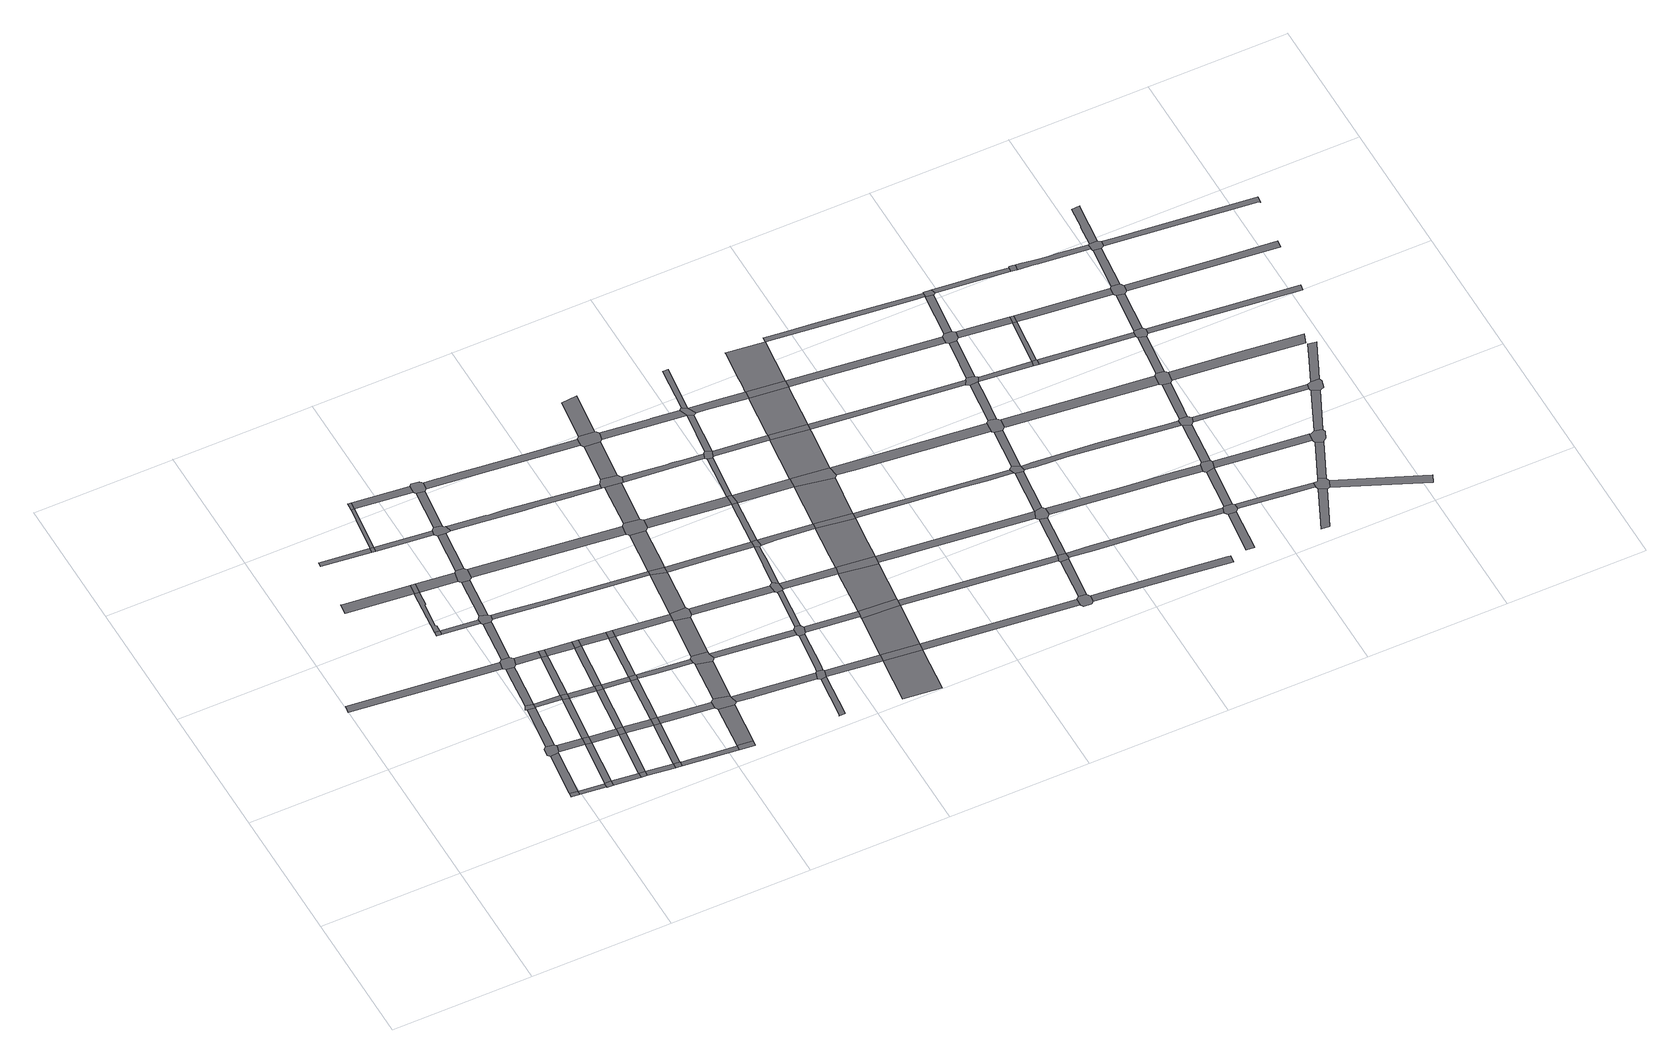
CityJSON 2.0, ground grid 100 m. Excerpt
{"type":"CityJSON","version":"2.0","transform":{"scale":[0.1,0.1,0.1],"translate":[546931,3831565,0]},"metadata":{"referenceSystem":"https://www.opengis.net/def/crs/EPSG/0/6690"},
"CityObjects":{
"road1":{"type":"Road","attributes":{"RoadStructureAttribute.sectionType":"1"},"geometry":[{"type":"MultiSurface","lod":"1","boundaries":[[[0,1,2,3,4]]]}]},
"road2":{"type":"Road","geometry":[{"type":"MultiSurface","lod":"1","boundaries":[[[5,6,7,8]]]}]},
"road3":{"type":"Road","attributes":{"RoadStructureAttribute.sectionType":"1"},"geometry":[{"type":"MultiSurface","lod":"1","boundaries":[[[9,10,11,12,5,8]]]}]},
"road4":{"type":"Road","attributes":{"RoadStructureAttribute.sectionType":"1"},"geometry":[{"type":"MultiSurface","lod":"1","boundaries":[[[8,7,13,14]]]}]},
"road5":{"type":"Road","geometry":[{"type":"MultiSurface","lod":"1","boundaries":[[[15,16,17,11,10,18,19,20,21,22,23,24,25,26]]]}]},
"road6":{"type":"Road","geometry":[{"type":"MultiSurface","lod":"1","boundaries":[[[27,28,14,13,29,30,31]]]}]},
"road7":{"type":"Road","attributes":{"RoadStructureAttribute.sectionType":"1"},"geometry":[{"type":"MultiSurface","lod":"1","boundaries":[[[32,15,26,33]]]}]},
"road8":{"type":"Road","attributes":{"RoadStructureAttribute.sectionType":"1"},"geometry":[{"type":"MultiSurface","lod":"1","boundaries":[[[34,35,36,37,38,39,40,41,42]]]}]},
"road9":{"type":"Road","attributes":{"RoadStructureAttribute.sectionType":"1"},"geometry":[{"type":"MultiSurface","lod":"1","boundaries":[[[21,20,43,44]]]}]},
"road10":{"type":"Road","attributes":{"RoadStructureAttribute.sectionType":"1"},"geometry":[{"type":"MultiSurface","lod":"1","boundaries":[[[43,45,27,31,46,47]]]}]},
"road11":{"type":"Road","geometry":[{"type":"MultiSurface","lod":"1","boundaries":[[[48,49,50,32,33,51,52]]]}]},
"road12":{"type":"Road","attributes":{"RoadStructureAttribute.sectionType":"1"},"geometry":[{"type":"MultiSurface","lod":"1","boundaries":[[[31,30,53,54]]]}]},
"road13":{"type":"Road","geometry":[{"type":"MultiSurface","lod":"1","boundaries":[[[55,56,57,58]]]}]},
"road14":{"type":"Road","attributes":{"RoadStructureAttribute.sectionType":"1"},"geometry":[{"type":"MultiSurface","lod":"1","boundaries":[[[59,60,61,62]]]}]},
"road15":{"type":"Road","geometry":[{"type":"MultiSurface","lod":"1","boundaries":[[[44,43,47,63]]]}]},
"road16":{"type":"Road","attributes":{"RoadStructureAttribute.sectionType":"1"},"geometry":[{"type":"MultiSurface","lod":"1","boundaries":[[[64,65,66,48,52,67,68,69]]]}]},
"road17":{"type":"Road","attributes":{"RoadStructureAttribute.sectionType":"1"},"geometry":[{"type":"MultiSurface","lod":"1","boundaries":[[[41,55,58,70,71,72,73,74]]]}]},
"road18":{"type":"Road","attributes":{"RoadStructureAttribute.sectionType":"1"},"geometry":[{"type":"MultiSurface","lod":"1","boundaries":[[[52,51,75,76]]]}]},
"road19":{"type":"Road","geometry":[{"type":"MultiSurface","lod":"1","boundaries":[[[54,53,77,78]]]}]},
"road20":{"type":"Road","attributes":{"RoadStructureAttribute.sectionType":"1"},"geometry":[{"type":"MultiSurface","lod":"1","boundaries":[[[79,80,44,63,81,82]]]}]},
"road21":{"type":"Road","attributes":{"RoadStructureAttribute.sectionType":"1"},"geometry":[{"type":"MultiSurface","lod":"1","boundaries":[[[58,57,83,84,85]]]}]},
"road22":{"type":"Road","geometry":[{"type":"MultiSurface","lod":"1","boundaries":[[[86,4,3,64,69,87,88,89]]]}]},
"road23":{"type":"Road","attributes":{"RoadStructureAttribute.sectionType":"1"},"geometry":[{"type":"MultiSurface","lod":"1","boundaries":[[[63,47,90,91]]]}]},
"road24":{"type":"Road","geometry":[{"type":"MultiSurface","lod":"1","boundaries":[[[42,41,74,92]]]}]},
"road25":{"type":"Road","attributes":{"RoadStructureAttribute.sectionType":"1"},"geometry":[{"type":"MultiSurface","lod":"1","boundaries":[[[90,93,54,78,94,95]]]}]},
"road26":{"type":"Road","geometry":[{"type":"MultiSurface","lod":"1","boundaries":[[[62,61,96,97]]]}]},
"road27":{"type":"Road","geometry":[{"type":"MultiSurface","lod":"1","boundaries":[[[76,75,79,82,98]]]}]},
"road28":{"type":"Road","attributes":{"RoadStructureAttribute.sectionType":"1"},"geometry":[{"type":"MultiSurface","lod":"1","boundaries":[[[78,77,99,100]]]}]},
"road29":{"type":"Road","attributes":{"RoadStructureAttribute.sectionType":"1"},"geometry":[{"type":"MultiSurface","lod":"1","boundaries":[[[101,86,89,102,103]]]}]},
"road30":{"type":"Road","geometry":[{"type":"MultiSurface","lod":"1","boundaries":[[[91,90,95,104]]]}]},
"road31":{"type":"Road","attributes":{"RoadStructureAttribute.sectionType":"1"},"geometry":[{"type":"MultiSurface","lod":"1","boundaries":[[[88,87,105,106]]]}]},
"road32":{"type":"Road","attributes":{"RoadStructureAttribute.sectionType":"1"},"geometry":[{"type":"MultiSurface","lod":"1","boundaries":[[[107,108,109,62,97,110]]]}]},
"road33":{"type":"Road","attributes":{"RoadStructureAttribute.sectionType":"1"},"geometry":[{"type":"MultiSurface","lod":"1","boundaries":[[[105,111,76,98,112,113]]]}]},
"road34":{"type":"Road","attributes":{"RoadStructureAttribute.sectionType":"1"},"geometry":[{"type":"MultiSurface","lod":"1","boundaries":[[[92,74,114,115,116]]]}]},
"road35":{"type":"Road","geometry":[{"type":"MultiSurface","lod":"1","boundaries":[[[117,118,85,84,101,103,119,120,121,122,123,124]]]}]},
"road36":{"type":"Road","attributes":{"RoadStructureAttribute.sectionType":"1"},"geometry":[{"type":"MultiSurface","lod":"1","boundaries":[[[98,82,125,126]]]}]},
"road37":{"type":"Road","geometry":[{"type":"MultiSurface","lod":"1","boundaries":[[[100,99,127,128,129]]]}]},
"road38":{"type":"Road","attributes":{"RoadStructureAttribute.sectionType":"1"},"geometry":[{"type":"MultiSurface","lod":"1","boundaries":[[[125,91,104,130]]]}]},
"road39":{"type":"Road","geometry":[{"type":"MultiSurface","lod":"1","boundaries":[[[131,107,110,132]]]}]},
"road40":{"type":"Road","geometry":[{"type":"MultiSurface","lod":"1","boundaries":[[[106,105,113,133]]]}]},
"road41":{"type":"Road","attributes":{"RoadStructureAttribute.sectionType":"1"},"geometry":[{"type":"MultiSurface","lod":"1","boundaries":[[[104,95,134,135]]]}]},
"road42":{"type":"Road","attributes":{"RoadStructureAttribute.sectionType":"1"},"geometry":[{"type":"MultiSurface","lod":"1","boundaries":[[[136,117,124,137]]]}]},
"road43":{"type":"Road","attributes":{"RoadStructureAttribute.sectionType":"1"},"geometry":[{"type":"MultiSurface","lod":"1","boundaries":[[[134,138,100,129,139,140]]]}]},
"road44":{"type":"Road","attributes":{"RoadStructureAttribute.sectionType":"1"},"geometry":[{"type":"MultiSurface","lod":"1","boundaries":[[[141,97,96,142,143]]]}]},
"road45":{"type":"Road","geometry":[{"type":"MultiSurface","lod":"1","boundaries":[[[126,125,130,144]]]}]},
"road46":{"type":"Road","geometry":[{"type":"MultiSurface","lod":"1","boundaries":[[[145,116,115,136,137,146,147,148,149,150,151,152]]]}]},
"road47":{"type":"Road","attributes":{"RoadStructureAttribute.sectionType":"1"},"geometry":[{"type":"MultiSurface","lod":"1","boundaries":[[[133,113,153,154]]]}]},
"road48":{"type":"Road","geometry":[{"type":"MultiSurface","lod":"1","boundaries":[[[135,134,140,155]]]}]},
"road49":{"type":"Road","attributes":{"RoadStructureAttribute.sectionType":"1"},"geometry":[{"type":"MultiSurface","lod":"1","boundaries":[[[153,126,144,156]]]}]},
"road50":{"type":"Road","attributes":{"RoadStructureAttribute.sectionType":"1"},"geometry":[{"type":"MultiSurface","lod":"1","boundaries":[[[157,158,128,127,159,160]]]}]},
"road51":{"type":"Road","attributes":{"RoadStructureAttribute.sectionType":"1"},"geometry":[{"type":"MultiSurface","lod":"1","boundaries":[[[144,130,161,162,163]]]}]},
"road52":{"type":"Road","attributes":{"RoadStructureAttribute.sectionType":"1"},"geometry":[{"type":"MultiSurface","lod":"1","boundaries":[[[164,145,152,165]]]}]},
"road53":{"type":"Road","attributes":{"RoadStructureAttribute.sectionType":"1"},"geometry":[{"type":"MultiSurface","lod":"1","boundaries":[[[132,110,166,167,168,169]]]}]},
"road54":{"type":"Road","attributes":{"RoadStructureAttribute.sectionType":"1"},"geometry":[{"type":"MultiSurface","lod":"1","boundaries":[[[162,170,135,155,171,172]]]}]},
"road55":{"type":"Road","geometry":[{"type":"MultiSurface","lod":"1","boundaries":[[[154,153,156,173]]]}]},
"road56":{"type":"Road","geometry":[{"type":"MultiSurface","lod":"1","boundaries":[[[174,143,142,175,164,165,176,177,178,179]]]}]},
"road57":{"type":"Road","geometry":[{"type":"MultiSurface","lod":"1","boundaries":[[[163,162,172,180,181,182]]]}]},
"road58":{"type":"Road","attributes":{"RoadStructureAttribute.sectionType":"1"},"geometry":[{"type":"MultiSurface","lod":"1","boundaries":[[[155,140,183,184,185,186]]]}]},
"road59":{"type":"Road","attributes":{"RoadStructureAttribute.sectionType":"1"},"geometry":[{"type":"MultiSurface","lod":"1","boundaries":[[[173,156,187,188]]]}]},
"road60":{"type":"Road","attributes":{"RoadStructureAttribute.sectionType":"1"},"geometry":[{"type":"MultiSurface","lod":"1","boundaries":[[[189,174,179,190]]]}]},
"road61":{"type":"Road","attributes":{"RoadStructureAttribute.sectionType":"1"},"geometry":[{"type":"MultiSurface","lod":"1","boundaries":[[[187,163,182,191,192,193]]]}]},
"road62":{"type":"Road","geometry":[{"type":"MultiSurface","lod":"1","boundaries":[[[194,160,159,195,196]]]}]},
"road63":{"type":"Road","geometry":[{"type":"MultiSurface","lod":"1","boundaries":[[[197,169,168,189,190,198,199,200]]]}]},
"road64":{"type":"Road","geometry":[{"type":"MultiSurface","lod":"1","boundaries":[[[188,187,193,201]]]}]},
"road65":{"type":"Road","attributes":{"RoadStructureAttribute.sectionType":"1"},"geometry":[{"type":"MultiSurface","lod":"1","boundaries":[[[202,194,196,203,204,205]]]}]},
"road66":{"type":"Road","attributes":{"RoadStructureAttribute.sectionType":"1"},"geometry":[{"type":"MultiSurface","lod":"1","boundaries":[[[181,180,206,207,208,209]]]}]},
"road67":{"type":"Road","attributes":{"RoadStructureAttribute.sectionType":"1"},"geometry":[{"type":"MultiSurface","lod":"1","boundaries":[[[210,211,212,121,120,213,214,215,216,217]]]}]},
"road68":{"type":"Road","geometry":[{"type":"MultiSurface","lod":"1","boundaries":[[[218,219,220,186,185,221,222,202,205,223,224,225,226,227]]]}]},
"road69":{"type":"Road","attributes":{"RoadStructureAttribute.sectionType":"1"},"geometry":[{"type":"MultiSurface","lod":"1","boundaries":[[[228,218,227,229]]]}]},
"road70":{"type":"Road","attributes":{"RoadStructureAttribute.sectionType":"1"},"geometry":[{"type":"MultiSurface","lod":"1","boundaries":[[[149,148,230,231,232,233,234]]]}]},
"road71":{"type":"Road","attributes":{"RoadStructureAttribute.sectionType":"1"},"geometry":[{"type":"MultiSurface","lod":"1","boundaries":[[[235,201,193,236,237,238,239,240,241,242,243,244,245]]]}]},
"road72":{"type":"Road","geometry":[{"type":"MultiSurface","lod":"1","boundaries":[[[246,247,209,208,248,249,228,229,250,251,252,253,254,255]]]}]},
"road73":{"type":"Road","attributes":{"RoadStructureAttribute.sectionType":"1"},"geometry":[{"type":"MultiSurface","lod":"1","boundaries":[[[244,246,255,256]]]}]},
"road74":{"type":"Road","attributes":{"RoadStructureAttribute.sectionType":"1"},"geometry":[{"type":"MultiSurface","lod":"1","boundaries":[[[257,258,259,260,261,262,177,176,263,264,265,266,267,268,269]]]}]},
"road75":{"type":"Road","geometry":[{"type":"MultiSurface","lod":"1","boundaries":[[[270,271,272,245,244,256,273,274,275]]]}]},
"road76":{"type":"Road","attributes":{"RoadStructureAttribute.sectionType":"1"},"geometry":[{"type":"MultiSurface","lod":"1","boundaries":[[[226,225,276,277,278,279,280,281,282,283]]]}]},
"road77":{"type":"Road","attributes":{"RoadStructureAttribute.sectionType":"1"},"geometry":[{"type":"MultiSurface","lod":"1","boundaries":[[[284,285,286,287,288,289,199,198,290,291,292]]]}]},
"road78":{"type":"Road","attributes":{"RoadStructureAttribute.sectionType":"1"},"geometry":[{"type":"MultiSurface","lod":"1","boundaries":[[[216,293,294,295,296,272,271,297,298,299]]]}]},
"road79":{"type":"Road","geometry":[{"type":"MultiSurface","lod":"1","boundaries":[[[217,216,299,300]]]}]},
"road80":{"type":"Road","attributes":{"RoadStructureAttribute.sectionType":"1"},"geometry":[{"type":"MultiSurface","lod":"1","boundaries":[[[301,253,252,302,303]]]}]},
"road81":{"type":"Road","attributes":{"RoadStructureAttribute.sectionType":"1"},"geometry":[{"type":"MultiSurface","lod":"1","boundaries":[[[304,305,306,307,308,309]]]}]},
"road82":{"type":"Road","attributes":{"RoadStructureAttribute.sectionType":"1"},"geometry":[{"type":"MultiSurface","lod":"1","boundaries":[[[310,217,300,311,312]]]}]},
"road83":{"type":"Road","geometry":[{"type":"MultiSurface","lod":"1","boundaries":[[[313,283,282,314,304,309,315,316,317]]]}]},
"road84":{"type":"Road","geometry":[{"type":"MultiSurface","lod":"1","boundaries":[[[318,319,234,233,320,310,312,321,322,323,324,325,326]]]}]},
"road85":{"type":"Road","attributes":{"RoadStructureAttribute.sectionType":"1"},"geometry":[{"type":"MultiSurface","lod":"1","boundaries":[[[275,274,327,328,329]]]}]},
"road86":{"type":"Road","attributes":{"RoadStructureAttribute.sectionType":"1"},"geometry":[{"type":"MultiSurface","lod":"1","boundaries":[[[330,331,313,317,332,333]]]}]},
"road87":{"type":"Road","attributes":{"RoadStructureAttribute.sectionType":"1"},"geometry":[{"type":"MultiSurface","lod":"1","boundaries":[[[334,335,318,326,336]]]}]},
"road88":{"type":"Road","geometry":[{"type":"MultiSurface","lod":"1","boundaries":[[[337,338,339,303,302,330,333,340,341,342,343,344]]]}]},
"road89":{"type":"Road","geometry":[{"type":"MultiSurface","lod":"1","boundaries":[[[345,346,347,269,268,348,349,334,336,350,351,352,353,354,355,356]]]}]},
"road90":{"type":"Road","attributes":{"RoadStructureAttribute.sectionType":"1"},"geometry":[{"type":"MultiSurface","lod":"1","boundaries":[[[300,299,357,358,359,360]]]}]},
"road91":{"type":"Road","attributes":{"RoadStructureAttribute.sectionType":"1"},"geometry":[{"type":"MultiSurface","lod":"1","boundaries":[[[361,316,315,362,363,364]]]}]},
"road92":{"type":"Road","attributes":{"RoadStructureAttribute.sectionType":"1"},"geometry":[{"type":"MultiSurface","lod":"1","boundaries":[[[365,366,367,368,337,344]]]}]},
"road93":{"type":"Road","attributes":{"RoadStructureAttribute.sectionType":"1"},"geometry":[{"type":"MultiSurface","lod":"1","boundaries":[[[369,345,356,370]]]}]},
"road94":{"type":"Road","geometry":[{"type":"MultiSurface","lod":"1","boundaries":[[[371,372,373,329,328,374,375,367,366,376,377]]]}]},
"road95":{"type":"Road","geometry":[{"type":"MultiSurface","lod":"1","boundaries":[[[378,379,380,292,291,381,369,370,382,383,384,385,386,387]]]}]},
"road96":{"type":"Road","attributes":{"RoadStructureAttribute.sectionType":"1"},"geometry":[{"type":"MultiSurface","lod":"1","boundaries":[[[388,389,324,323,390,391]]]}]},
"road97":{"type":"Road","attributes":{"RoadStructureAttribute.sectionType":"1"},"geometry":[{"type":"MultiSurface","lod":"1","boundaries":[[[342,341,392,393]]]}]},
"road98":{"type":"Road","attributes":{"RoadStructureAttribute.sectionType":"1"},"geometry":[{"type":"MultiSurface","lod":"1","boundaries":[[[359,394,371,377,395,396,397,398]]]}]},
"road99":{"type":"Road","attributes":{"RoadStructureAttribute.sectionType":"1"},"geometry":[{"type":"MultiSurface","lod":"1","boundaries":[[[399,400,401,378,387]]]}]},
"road100":{"type":"Road","attributes":{"function":"3","RoadStructureAttribute.sectionType":"1"},"geometry":[{"type":"MultiSurface","lod":"1","boundaries":[[[363,402,403,404,405,406,407]]]}]},
"road101":{"type":"Road","geometry":[{"type":"MultiSurface","lod":"1","boundaries":[[[360,359,398,408,409,410]]]}]},
"road102":{"type":"Road","geometry":[{"type":"MultiSurface","lod":"1","boundaries":[[[364,363,407,411]]]}]},
"road103":{"type":"Road","attributes":{"RoadStructureAttribute.sectionType":"1"},"geometry":[{"type":"MultiSurface","lod":"1","boundaries":[[[412,413,414,415,353,352,416,417]]]}]},
"road104":{"type":"Road","attributes":{"RoadStructureAttribute.sectionType":"1"},"geometry":[{"type":"MultiSurface","lod":"1","boundaries":[[[418,377,376,419,420,421]]]}]},
"road105":{"type":"Road","attributes":{"RoadStructureAttribute.sectionType":"1"},"geometry":[{"type":"MultiSurface","lod":"1","boundaries":[[[390,360,410,422]]]}]},
"road106":{"type":"Road","attributes":{"function":"3","RoadStructureAttribute.sectionType":"1"},"geometry":[{"type":"MultiSurface","lod":"1","boundaries":[[[423,364,411,424]]]}]},
"road107":{"type":"Road","geometry":[{"type":"MultiSurface","lod":"1","boundaries":[[[391,390,422,425,426]]]}]},
"road108":{"type":"Road","geometry":[{"type":"MultiSurface","lod":"1","boundaries":[[[393,392,427,423,424,428,429]]]}]},
"road109":{"type":"Road","attributes":{"RoadStructureAttribute.sectionType":"1"},"geometry":[{"type":"MultiSurface","lod":"1","boundaries":[[[430,431,384,383,432,433,434,435]]]}]},
"road110":{"type":"Road","attributes":{"RoadStructureAttribute.sectionType":"1"},"geometry":[{"type":"MultiSurface","lod":"1","boundaries":[[[436,410,409,437,438,439,440]]]}]},
"road111":{"type":"Road","attributes":{"RoadStructureAttribute.sectionType":"1"},"geometry":[{"type":"MultiSurface","lod":"1","boundaries":[[[441,391,426,442]]]}]},
"road112":{"type":"Road","attributes":{"function":"3","RoadStructureAttribute.sectionType":"1"},"geometry":[{"type":"MultiSurface","lod":"1","boundaries":[[[420,443,393,429,444]]]}]},
"road113":{"type":"Road","geometry":[{"type":"MultiSurface","lod":"1","boundaries":[[[445,417,416,446,441,442,447,448,449]]]}]},
"road114":{"type":"Road","geometry":[{"type":"MultiSurface","lod":"1","boundaries":[[[421,420,444,450,451]]]}]},
"road115":{"type":"Road","attributes":{"RoadStructureAttribute.sectionType":"1"},"geometry":[{"type":"MultiSurface","lod":"1","boundaries":[[[452,426,425,453,454,455]]]}]},
"road116":{"type":"Road","attributes":{"RoadStructureAttribute.sectionType":"1"},"geometry":[{"type":"MultiSurface","lod":"1","boundaries":[[[434,445,449,456]]]}]},
"road117":{"type":"Road","attributes":{"function":"3","RoadStructureAttribute.sectionType":"1"},"geometry":[{"type":"MultiSurface","lod":"1","boundaries":[[[439,457,458,459,460,421,451,461,462,463]]]}]},
"road118":{"type":"Road","geometry":[{"type":"MultiSurface","lod":"1","boundaries":[[[464,465,466,435,434,456,467,468]]]}]},
"road119":{"type":"Road","geometry":[{"type":"MultiSurface","lod":"1","boundaries":[[[440,439,463,469,470]]]}]},
"road120":{"type":"Road","attributes":{"RoadStructureAttribute.sectionType":"1"},"geometry":[{"type":"MultiSurface","lod":"1","boundaries":[[[471,449,448,472,473,474]]]}]},
"road121":{"type":"Road","attributes":{"RoadStructureAttribute.sectionType":"1"},"geometry":[{"type":"MultiSurface","lod":"1","boundaries":[[[475,464,468,476,477,478]]]}]},
"road122":{"type":"Road","attributes":{"function":"3","RoadStructureAttribute.sectionType":"1"},"geometry":[{"type":"MultiSurface","lod":"1","boundaries":[[[454,440,470,479,480]]]}]},
"road123":{"type":"Road","attributes":{"RoadStructureAttribute.sectionType":"1"},"geometry":[{"type":"MultiSurface","lod":"1","boundaries":[[[411,407,481,482]]]}]},
"road124":{"type":"Road","geometry":[{"type":"MultiSurface","lod":"1","boundaries":[[[455,454,480,483,484,485]]]}]},
"road125":{"type":"Road","attributes":{"RoadStructureAttribute.sectionType":"1"},"geometry":[{"type":"MultiSurface","lod":"1","boundaries":[[[486,487,468,467,488,489,490]]]}]},
"road126":{"type":"Road","attributes":{"function":"3","RoadStructureAttribute.sectionType":"1"},"geometry":[{"type":"MultiSurface","lod":"1","boundaries":[[[473,491,455,485,492,493,494]]]}]},
"road127":{"type":"Road","attributes":{"RoadStructureAttribute.sectionType":"1"},"geometry":[{"type":"MultiSurface","lod":"1","boundaries":[[[495,496,428,424,497,498,499]]]}]},
"road128":{"type":"Road","geometry":[{"type":"MultiSurface","lod":"1","boundaries":[[[474,473,494,500]]]}]},
"road129":{"type":"Road","attributes":{"function":"3","RoadStructureAttribute.sectionType":"1"},"geometry":[{"type":"MultiSurface","lod":"1","boundaries":[[[489,501,474,500,502,503,504]]]}]},
"road130":{"type":"Road","attributes":{"RoadStructureAttribute.sectionType":"1"},"geometry":[{"type":"MultiSurface","lod":"1","boundaries":[[[451,450,505,506,507,508,509]]]}]},
"road131":{"type":"Road","geometry":[{"type":"MultiSurface","lod":"1","boundaries":[[[490,489,504,510,511]]]}]},
"road132":{"type":"Road","attributes":{"function":"3","RoadStructureAttribute.sectionType":"1"},"geometry":[{"type":"MultiSurface","lod":"1","boundaries":[[[512,513,514,515,516,490,511,517]]]}]},
"road133":{"type":"Road","attributes":{"RoadStructureAttribute.sectionType":"1"},"geometry":[{"type":"MultiSurface","lod":"1","boundaries":[[[518,519,520,521,470,469,522,523,524,525,526,527,528,529]]]}]},
"road134":{"type":"Road","geometry":[{"type":"MultiSurface","lod":"1","boundaries":[[[530,482,481,531,532,533,534,535]]]}]},
"road135":{"type":"Road","attributes":{"RoadStructureAttribute.sectionType":"1"},"geometry":[{"type":"MultiSurface","lod":"1","boundaries":[[[536,530,535,537]]]}]},
"road136":{"type":"Road","attributes":{"RoadStructureAttribute.sectionType":"1"},"geometry":[{"type":"MultiSurface","lod":"1","boundaries":[[[485,484,538,539,540]]]}]},
"road137":{"type":"Road","geometry":[{"type":"MultiSurface","lod":"1","boundaries":[[[499,498,536,537,541,542]]]}]},
"road138":{"type":"Road","attributes":{"RoadStructureAttribute.sectionType":"1"},"geometry":[{"type":"MultiSurface","lod":"1","boundaries":[[[543,499,542,544]]]}]},
"road139":{"type":"Road","attributes":{"RoadStructureAttribute.sectionType":"1"},"geometry":[{"type":"MultiSurface","lod":"1","boundaries":[[[545,546,547,548,500,494,549,550,551,552]]]}]},
"road140":{"type":"Road","geometry":[{"type":"MultiSurface","lod":"1","boundaries":[[[553,509,508,543,544,554,555]]]}]},
"road141":{"type":"Road","attributes":{"RoadStructureAttribute.sectionType":"1"},"geometry":[{"type":"MultiSurface","lod":"1","boundaries":[[[556,557,509,553,558,559]]]}]},
"road142":{"type":"Road","attributes":{"RoadStructureAttribute.sectionType":"1"},"geometry":[{"type":"MultiSurface","lod":"1","boundaries":[[[510,504,560,561,562]]]}]},
"road143":{"type":"Road","geometry":[{"type":"MultiSurface","lod":"1","boundaries":[[[563,564,529,528,565,556,559,566,567,568]]]}]},
"road144":{"type":"Road","attributes":{"RoadStructureAttribute.sectionType":"1"},"geometry":[{"type":"MultiSurface","lod":"1","boundaries":[[[569,570,571,534,533,572,573,574,575]]]}]},
"road145":{"type":"Road","attributes":{"RoadStructureAttribute.sectionType":"1"},"geometry":[{"type":"MultiSurface","lod":"1","boundaries":[[[576,563,568,577,578]]]}]},
"road146":{"type":"Road","attributes":{"RoadStructureAttribute.sectionType":"1"},"geometry":[{"type":"MultiSurface","lod":"1","boundaries":[[[579,580,581,582,517,583,584,585,586]]]}]},
"road147":{"type":"Road","geometry":[{"type":"MultiSurface","lod":"1","boundaries":[[[587,588,589,540,539,590,591,576,578,592,593,594]]]}]},
"road148":{"type":"Road","attributes":{"RoadStructureAttribute.sectionType":"1"},"geometry":[{"type":"MultiSurface","lod":"1","boundaries":[[[595,596,597,598,599,600,542,541,601,602,603,604,605,606,607]]]}]},
"road149":{"type":"Road","attributes":{"RoadStructureAttribute.sectionType":"1"},"geometry":[{"type":"MultiSurface","lod":"1","boundaries":[[[608,609,610,587,594]]]}]},
"road150":{"type":"Road","geometry":[{"type":"MultiSurface","lod":"1","boundaries":[[[611,552,551,612,610,609,613,614,615,616,617]]]}]},
"road151":{"type":"Road","attributes":{"RoadStructureAttribute.sectionType":"1"},"geometry":[{"type":"MultiSurface","lod":"1","boundaries":[[[618,619,620,555,554,621,622,623,624,625,626,627,628]]]}]},
"road152":{"type":"Road","attributes":{"RoadStructureAttribute.sectionType":"1"},"geometry":[{"type":"MultiSurface","lod":"1","boundaries":[[[629,630,611,617,631]]]}]},
"road153":{"type":"Road","geometry":[{"type":"MultiSurface","lod":"1","boundaries":[[[632,633,562,561,634,629,631,635,636,637]]]}]},
"road154":{"type":"Road","attributes":{"RoadStructureAttribute.sectionType":"1"},"geometry":[{"type":"MultiSurface","lod":"1","boundaries":[[[638,639,640,641,642,568,567,643,644,645,646,647,648,649]]]}]},
"road155":{"type":"Road","attributes":{"RoadStructureAttribute.sectionType":"1"},"geometry":[{"type":"MultiSurface","lod":"1","boundaries":[[[615,614,650,651,652]]]}]},
"road156":{"type":"Road","attributes":{"RoadStructureAttribute.sectionType":"1"},"geometry":[{"type":"MultiSurface","lod":"1","boundaries":[[[653,654,632,637,655]]]}]},
"road157":{"type":"Road","geometry":[{"type":"MultiSurface","lod":"1","boundaries":[[[656,586,585,653,655,657,658,659]]]}]},
"road158":{"type":"Road","attributes":{"RoadStructureAttribute.sectionType":"1"},"geometry":[{"type":"MultiSurface","lod":"1","boundaries":[[[660,661,662,663]]]}]},
"road159":{"type":"Road","attributes":{"RoadStructureAttribute.sectionType":"1"},"geometry":[{"type":"MultiSurface","lod":"1","boundaries":[[[664,665,593,592,666,667,668,669]]]}]},
"road160":{"type":"Road","attributes":{"RoadStructureAttribute.sectionType":"1"},"geometry":[{"type":"MultiSurface","lod":"1","boundaries":[[[636,635,670,671]]]}]},
"road161":{"type":"Road","geometry":[{"type":"MultiSurface","lod":"1","boundaries":[[[652,651,672,673,674]]]}]},
"road162":{"type":"Road","geometry":[{"type":"MultiSurface","lod":"1","boundaries":[[[675,607,606,660,663,676,677,678]]]}]},
"road163":{"type":"Road","attributes":{"RoadStructureAttribute.sectionType":"1"},"geometry":[{"type":"MultiSurface","lod":"1","boundaries":[[[670,652,674,679]]]}]},
"road164":{"type":"Road","attributes":{"RoadStructureAttribute.sectionType":"1"},"geometry":[{"type":"MultiSurface","lod":"1","boundaries":[[[680,681,675,678]]]}]},
"road165":{"type":"Road","geometry":[{"type":"MultiSurface","lod":"1","boundaries":[[[671,670,679,682]]]}]},
"road166":{"type":"Road","geometry":[{"type":"MultiSurface","lod":"1","boundaries":[[[683,628,627,681,680,684,685]]]}]},
"road167":{"type":"Road","attributes":{"RoadStructureAttribute.sectionType":"1"},"geometry":[{"type":"MultiSurface","lod":"1","boundaries":[[[686,687,659,658,688,689]]]}]},
"road168":{"type":"Road","attributes":{"RoadStructureAttribute.sectionType":"1"},"geometry":[{"type":"MultiSurface","lod":"1","boundaries":[[[690,691,683,685,692]]]}]},
"road169":{"type":"Road","attributes":{"RoadStructureAttribute.sectionType":"1"},"geometry":[{"type":"MultiSurface","lod":"1","boundaries":[[[693,677,676,694,695,696,697,698]]]}]},
"road170":{"type":"Road","attributes":{"RoadStructureAttribute.sectionType":"1"},"geometry":[{"type":"MultiSurface","lod":"1","boundaries":[[[699,673,672,700,701,702]]]}]},
"road171":{"type":"Road","geometry":[{"type":"MultiSurface","lod":"1","boundaries":[[[703,649,648,704,690,692,705,706,707,708]]]}]},
"road172":{"type":"Road","attributes":{"RoadStructureAttribute.sectionType":"1"},"geometry":[{"type":"MultiSurface","lod":"1","boundaries":[[[709,710,703,708,711,712]]]}]},
"road173":{"type":"Road","attributes":{"RoadStructureAttribute.sectionType":"1"},"geometry":[{"type":"MultiSurface","lod":"1","boundaries":[[[713,714,715,716]]]}]},
"road174":{"type":"Road","geometry":[{"type":"MultiSurface","lod":"1","boundaries":[[[717,689,688,718,719,720,721,722]]]}]},
"road175":{"type":"Road","attributes":{"RoadStructureAttribute.sectionType":"1"},"geometry":[{"type":"MultiSurface","lod":"1","boundaries":[[[723,682,679,724,725,726,727]]]}]},
"road176":{"type":"Road","geometry":[{"type":"MultiSurface","lod":"1","boundaries":[[[728,669,668,709,712,729,730,731]]]}]},
"road177":{"type":"Road","attributes":{"RoadStructureAttribute.sectionType":"1"},"geometry":[{"type":"MultiSurface","lod":"1","boundaries":[[[732,684,680,733,734,735,736]]]}]},
"road178":{"type":"Road","attributes":{"RoadStructureAttribute.sectionType":"1"},"geometry":[{"type":"MultiSurface","lod":"1","boundaries":[[[737,728,731,738]]]}]},
"road179":{"type":"Road","geometry":[{"type":"MultiSurface","lod":"1","boundaries":[[[739,740,698,697,713,716,741,742,743]]]}]},
"road180":{"type":"Road","geometry":[{"type":"MultiSurface","lod":"1","boundaries":[[[744,702,701,737,738,745,746,747]]]}]},
"road181":{"type":"Road","attributes":{"RoadStructureAttribute.sectionType":"1"},"geometry":[{"type":"MultiSurface","lod":"1","boundaries":[[[748,749,750,751,752,720,719,753,754,755,756,757,758]]]}]},
"road182":{"type":"Road","attributes":{"RoadStructureAttribute.sectionType":"1"},"geometry":[{"type":"MultiSurface","lod":"1","boundaries":[[[759,739,743,760]]]}]},
"road183":{"type":"Road","attributes":{"RoadStructureAttribute.sectionType":"1"},"geometry":[{"type":"MultiSurface","lod":"1","boundaries":[[[761,744,747,762]]]}]},
"road184":{"type":"Road","attributes":{"RoadStructureAttribute.sectionType":"1"},"geometry":[{"type":"MultiSurface","lod":"1","boundaries":[[[706,705,763,764,765,766,767,768,769]]]}]},
"road185":{"type":"Road","geometry":[{"type":"MultiSurface","lod":"1","boundaries":[[[770,727,726,761,762,771,772,773]]]}]},
"road186":{"type":"Road","geometry":[{"type":"MultiSurface","lod":"1","boundaries":[[[774,775,736,735,759,760,776,777,778,779]]]}]},
"road187":{"type":"Road","attributes":{"RoadStructureAttribute.sectionType":"1"},"geometry":[{"type":"MultiSurface","lod":"1","boundaries":[[[742,741,780,781]]]}]},
"road188":{"type":"Road","attributes":{"RoadStructureAttribute.sectionType":"1"},"geometry":[{"type":"MultiSurface","lod":"1","boundaries":[[[782,770,773,783]]]}]},
"road189":{"type":"Road","attributes":{"RoadStructureAttribute.sectionType":"1"},"geometry":[{"type":"MultiSurface","lod":"1","boundaries":[[[784,730,729,785,786,787,788,789]]]}]},
"road190":{"type":"Road","geometry":[{"type":"MultiSurface","lod":"1","boundaries":[[[790,791,758,757,792,782,783,793,794]]]}]},
"road191":{"type":"Road","attributes":{"RoadStructureAttribute.sectionType":"1"},"geometry":[{"type":"MultiSurface","lod":"1","boundaries":[[[795,796,774,779,797]]]}]},
"road192":{"type":"Road","attributes":{"RoadStructureAttribute.sectionType":"1"},"geometry":[{"type":"MultiSurface","lod":"1","boundaries":[[[798,799,800,791,790,801,802]]]}]},
"road193":{"type":"Road","geometry":[{"type":"MultiSurface","lod":"1","boundaries":[[[803,804,769,768,795,797,805,806,807,808]]]}]},
"road194":{"type":"Road","attributes":{"RoadStructureAttribute.sectionType":"1"},"geometry":[{"type":"MultiSurface","lod":"1","boundaries":[[[746,745,809,810]]]}]},
"road195":{"type":"Road","attributes":{"RoadStructureAttribute.sectionType":"1"},"geometry":[{"type":"MultiSurface","lod":"1","boundaries":[[[811,812,803,808,813,814,815,816,817,818]]]}]},
"road196":{"type":"Road","attributes":{"RoadStructureAttribute.sectionType":"1"},"geometry":[{"type":"MultiSurface","lod":"1","boundaries":[[[819,772,771,820,821,822]]]}]},
"road197":{"type":"Road","attributes":{"RoadStructureAttribute.sectionType":"1"},"geometry":[{"type":"MultiSurface","lod":"1","boundaries":[[[823,824,794,793,825,826,827]]]}]}
},
"vertices":[
[8,1610,0],[1,1555,0],[820,1462,0],[1044,1437,0],[1055,1494,0],
[937,291,0],[933,257,0],[989,252,0],[991,279,0],
[992,286,0],[1031,633,0],[974,627,0],[937,293,0],
[1173,230,0],[1170,259,0],
[985,715,0],[967,701,0],[958,646,0],[1033,635,0],[1034,637,0],[1036,637,0],[1051,692,0],[1048,693,0],[1046,695,0],[1043,698,0],[1040,702,0],[1039,706,0],
[1176,263,0],[1172,260,0],[1172,225,0],[1217,224,0],[1222,261,0],
[1024,1050,0],[1078,1043,0],
[651,2366,0],[644,2367,0],[387,2396,0],[382,2397,0],[380,2397,0],[371,2322,0],[838,2268,0],[840,2268,0],[849,2344,0],
[1217,617,0],[1224,672,0],
[1177,266,0],[1222,262,0],[1262,612,0],
[1028,1086,0],[1012,1057,0],[1020,1052,0],[1078,1047,0],[1082,1077,0],
[1404,202,0],[1408,240,0],
[806,1915,0],[803,1880,0],[835,1877,0],[839,1912,0],
[420,2785,0],[416,2750,0],[761,2709,0],[766,2744,0],
[1268,667,0],
[1064,1422,0],[1059,1380,0],[1028,1088,0],[1082,1082,0],[1114,1380,0],[1118,1415,0],
[841,1957,0],[833,1962,0],[854,2152,0],[864,2153,0],[875,2265,0],
[1265,1029,0],[1269,1064,0],
[1447,199,0],[1452,235,0],
[1265,1027,0],[1264,1022,0],[1309,1016,0],[1309,1018,0],
[1100,1848,0],[1102,1847,0],[1102,1882,0],
[1075,1508,0],[1138,1429,0],[1149,1483,0],[1129,1504,0],
[1448,591,0],[1454,645,0],
[884,2340,0],
[1408,241,0],[1453,237,0],[1492,586,0],
[789,2706,0],[793,2742,0],
[1313,1055,0],
[1638,176,0],[1642,213,0],
[1111,1835,0],[1165,1820,0],[1167,1831,0],
[1499,641,0],
[1309,1411,0],[1315,1465,0],
[812,3094,0],[803,3002,0],[771,2751,0],[835,3092,0],
[1305,1382,0],[1349,1383,0],[1352,1406,0],
[878,2265,0],[1137,2236,0],[1151,2309,0],
[1120,1909,0],[1103,1885,0],[1180,1844,0],[1182,1846,0],[1189,1878,0],[1187,1880,0],[1183,1885,0],[1174,1895,0],
[1494,995,0],[1497,1033,0],
[1684,171,0],[1687,204,0],[1687,207,0],
[1538,989,0],
[819,3151,0],[841,3148,0],
[1358,1460,0],
[1681,565,0],[1688,619,0],
[1154,2216,0],[1209,2210,0],
[1642,214,0],[1687,209,0],[1725,559,0],
[1189,2696,0],[1184,2663,0],[1191,2696,0],
[1543,1028,0],
[1166,2322,0],[1222,2219,0],[1223,2220,0],[1226,2223,0],[1237,2299,0],[1234,2302,0],[1232,2304,0],[1221,2319,0],
[1537,1384,0],[1543,1440,0],
[1732,615,0],
[1583,1382,0],
[1876,185,0],[1776,197,0],[2069,126,0],[2074,162,0],
[1538,991,0],[1725,969,0],[1730,1006,0],
[1202,2643,0],[1257,2639,0],
[842,3091,0],[843,3091,0],[1235,3047,0],[1237,3103,0],
[1725,968,0],[1771,963,0],[1771,968,0],
[1589,1435,0],
[1212,2720,0],[1186,2661,0],[1294,2642,0],[1284,2692,0],[1271,2696,0],[1265,2704,0],
[1774,969,0],[1777,1000,0],[1775,1004,0],
[1813,549,0],[1814,549,0],[2094,518,0],[2099,572,0],
[1769,1361,0],[1775,1414,0],
[1246,3029,0],[1301,3019,0],
[1788,1129,0],[1810,1322,0],[1813,1355,0],
[2074,166,0],[2179,113,0],[2184,156,0],
[1257,3118,0],[1321,3037,0],[1328,3092,0],[1311,3110,0],
[1819,1409,0],
[2112,498,0],[2201,304,0],[2201,305,0],[2221,484,0],
[1891,953,0],[1988,941,0],[2152,924,0],[2148,963,0],
[2090,1775,0],[1560,1835,0],[1259,1874,0],[1184,1846,0],[1647,1790,0],[2050,1744,0],[2251,1726,0],[2255,1756,0],
[2123,590,0],[2117,586,0],[2100,573,0],[2096,518,0],[2108,503,0],[2227,489,0],[2239,499,0],[2241,501,0],[2230,558,0],[2231,567,0],
[2158,908,0],[2266,879,0],
[1229,2225,0],[1983,2139,0],[1992,2138,0],[2276,2106,0],[2285,2177,0],
[2001,1389,0],[2111,1322,0],[2112,1324,0],[2191,1315,0],[2193,1314,0],[2196,1313,0],[2200,1311,0],[2202,1310,0],[2203,1307,0],[2203,1304,0],[2210,1366,0],
[2166,981,0],[2162,977,0],[2160,923,0],[2159,920,0],[2281,894,0],[2285,898,0],[2289,902,0],[2275,951,0],[2277,964,0],[2277,966,0],
[2312,1281,0],
[2136,2588,0],[2133,2588,0],[1682,2646,0],[1576,2655,0],[1554,2659,0],[1299,2689,0],[1512,2619,0],[1770,2586,0],[1895,2573,0],[2129,2548,0],[2137,2548,0],[2318,2529,0],[2322,2564,0],
[2327,1365,0],[2323,1370,0],[2210,1367,0],[2317,1285,0],[2331,1297,0],[2337,1352,0],
[2359,487,0],[2365,487,0],[2366,487,0],[2449,477,0],[2504,471,0],[2505,471,0],[2791,439,0],[2808,491,0],
[2014,3014,0],[1710,3048,0],[1561,3065,0],[1448,3078,0],[1431,3080,0],[1430,3080,0],[2367,2918,0],[2369,2918,0],[2371,2973,0],
[2251,1721,0],[2250,1713,0],[2214,1391,0],[2212,1377,0],[2326,1392,0],[2358,1682,0],[2359,1694,0],
[2364,1740,0],
[2678,906,0],[2847,837,0],[2851,885,0],
[2813,427,0],[2776,104,0],[2775,100,0],[2771,92,0],[2814,97,0],[2850,428,0],
[2292,2087,0],[2366,1757,0],[2401,2073,0],
[2820,500,0],[2812,428,0],[2851,432,0],[2865,485,0],[2860,495,0],
[2304,2194,0],[2299,2189,0],[2288,2092,0],[2407,2077,0],[2419,2087,0],[2422,2089,0],[2431,2162,0],[2418,2175,0],[2413,2179,0],
[2888,1232,0],[2893,1232,0],[2888,1289,0],
[2859,823,0],[2825,543,0],[2865,538,0],[2897,818,0],
[2341,2526,0],[2339,2508,0],[2451,2511,0],
[2869,907,0],[2868,903,0],[2866,900,0],[2898,820,0],[2907,833,0],[2919,878,0],[2907,896,0],[2907,897,0],
[2348,2597,0],[2336,2582,0],[2324,2566,0],[2330,2528,0],[2333,2527,0],[2452,2512,0],[2455,2513,0],[2464,2512,0],[2477,2556,0],[2470,2566,0],[2461,2579,0],[2459,2582,0],
[2508,1681,0],[2748,1656,0],[2954,1636,0],[2958,1681,0],
[2872,484,0],[2856,431,0],[3237,388,0],[3243,442,0],
[2906,898,0],[2940,1218,0],[2905,1218,0],[2905,1208,0],
[2384,2895,0],[2493,2884,0],
[2914,1311,0],[2913,1309,0],[2904,1302,0],[2904,1220,0],[2904,1219,0],[2950,1225,0],[2949,1282,0],
[2394,2991,0],[2389,2987,0],[2373,2975,0],[2380,2902,0],[2499,2889,0],[2513,2901,0],[2522,2956,0],[2521,2957,0],[2508,2973,0],[2503,2980,0],
[2992,2098,0],[2436,2162,0],[2994,2024,0],[2996,2098,0],
[3283,792,0],[3288,837,0],
[2953,1629,0],[2950,1294,0],[2973,1491,0],[2979,1564,0],[2986,1619,0],
[2538,3292,0],[2540,3308,0],[2428,3297,0],
[3236,375,0],[3198,39,0],[3198,37,0],[3466,7,0],[3503,343,0],[3505,356,0],
[2989,1620,0],[2999,1626,0],[2996,1679,0],
[3511,411,0],
[2893,2507,0],[2822,2517,0],[2775,2521,0],[2635,2537,0],[3018,2454,0],[3033,2494,0],
[2967,1280,0],[2966,1224,0],[3326,1183,0],[3333,1238,0],
[3029,2019,0],
[3281,775,0],[3550,759,0],
[3032,2019,0],[3028,2094,0],
[3282,790,0],[3556,806,0],[3558,822,0],
[2870,2917,0],[2869,2917,0],[2515,2901,0],[3068,2838,0],[3089,2834,0],[3068,2894,0],
[2997,1679,0],[3108,1620,0],[3236,1609,0],[3373,1598,0],[3378,1638,0],
[3033,2444,0],[3068,2437,0],
[3297,917,0],[3594,1141,0],
[3050,2509,0],[3032,2445,0],[3069,2438,0],[3073,2444,0],[3093,2487,0],
[3595,1153,0],[3601,1208,0],
[3045,2091,0],[3037,2018,0],[3417,1976,0],[3424,2051,0],
[3129,2815,0],
[3372,1584,0],[3371,1578,0],[3361,1494,0],[3350,1402,0],[3623,1405,0],[3630,1465,0],[3641,1556,0],
[3089,2909,0],[3087,2908,0],[3082,2905,0],[3153,2828,0],[3123,2888,0],
[3641,1561,0],[3645,1602,0],
[3338,2462,0],[3088,2444,0],[3464,2405,0],[3468,2445,0],
[3125,3244,0],[3124,2897,0],[3163,3240,0],[3164,3240,0],
[3665,1773,0],[3684,1927,0],
[4573,237,0],[4577,290,0],
[3699,1941,0],[3702,1944,0],[3693,2019,0],
[3344,2863,0],[3134,2887,0],[3217,2821,0],[3507,2787,0],[3514,2843,0],
[3462,2395,0],[3732,2352,0],[3733,2365,0],[3734,2370,0],
[4010,757,0],[3722,787,0],[3820,730,0],[4621,638,0],[4641,684,0],
[3738,2413,0],
[3470,2465,0],[3764,2641,0],[3776,2745,0],[3778,2757,0],
[3757,1134,0],[3758,1134,0],[3896,1118,0],[4660,1030,0],[4685,1084,0],
[3783,2812,0],[3782,2812,0],
[3553,3199,0],[3553,3196,0],[3527,2962,0],[3521,2906,0],[3515,2855,0],[3821,3168,0],
[4394,1510,0],[4017,1556,0],[3729,1592,0],[3660,1600,0],[3656,1559,0],[3729,1551,0],[4072,1514,0],[4382,1478,0],[4457,1468,0],[4535,1459,0],[4715,1441,0],[4705,1476,0],
[4598,307,0],[4588,216,0],[4642,212,0],[4661,226,0],[4669,279,0],[4651,302,0],
[4634,624,0],[4689,622,0],
[3819,1930,0],[4751,1824,0],[4757,1899,0],
[4696,633,0],[4695,676,0],
[4678,1011,0],[4730,1000,0],
[4805,2290,0],[4802,2290,0],[4276,2351,0],[4130,2368,0],[4126,2328,0],[4284,2311,0],[4789,2256,0],[4809,2289,0],
[4740,1095,0],[4754,1020,0],[4756,1076,0],
[4725,1434,0],[4722,1416,0],[4776,1416,0],[4778,1424,0],
[3885,2745,0],[4843,2635,0],[4846,2691,0],
[4732,1498,0],[4709,1479,0],[4725,1435,0],[4789,1433,0],[4790,1434,0],[4783,1470,0],
[5604,175,0],[5245,217,0],[4874,257,0],[4875,203,0],[5258,161,0],[5614,119,0],[5622,173,0],
[4766,1806,0],[4783,1472,0],[4822,1799,0],
[4846,3087,0],[4206,3163,0],[3963,3188,0],[3826,3203,0],[4306,3111,0],[4847,3052,0],[4908,3049,0],[4911,3079,0],
[4779,1916,0],[4765,1905,0],[4759,1901,0],[4753,1821,0],[4755,1818,0],[4840,1816,0],[4851,1886,0],[4832,1906,0],
[5672,574,0],[5670,574,0],[5478,595,0],[5475,596,0],[5111,635,0],[4870,660,0],[4871,613,0],[5471,556,0],[5478,555,0],[5586,545,0],[5667,534,0],[5751,524,0],[5766,564,0],
[4856,2105,0],[4872,2242,0],[4815,2237,0],
[4822,2305,0],[4804,2245,0],[4872,2243,0],[4873,2243,0],[4892,2277,0],[4890,2279,0],[4877,2294,0],
[5608,981,0],[5284,1016,0],[4866,1064,0],[4867,1008,0],[4924,1001,0],[4927,1001,0],[4973,996,0],[5250,964,0],[5557,930,0],[5795,902,0],[5808,958,0],
[4860,2619,0],[4852,2549,0],[4914,2618,0],
[4869,2705,0],[4850,2693,0],[4851,2628,0],[4933,2633,0],[4941,2687,0],[4923,2705,0],
[5785,1366,0],[5321,1425,0],[5150,1443,0],[4862,1467,0],[4825,1469,0],[4823,1429,0],[4863,1422,0],[5080,1407,0],[5291,1384,0],[5780,1326,0],[5854,1317,0],[5853,1357,0],
[4880,2242,0],[5250,2202,0],[5257,2241,0],
[4908,3046,0],[4908,3044,0],[4962,3037,0],
[4912,3084,0],[4968,3040,0],[4979,3046,0],[4968,3080,0],
[5770,500,0],[5734,174,0],[5790,170,0],[5825,493,0],
[5377,1827,0],[4858,1885,0],[4859,1814,0],[5376,1754,0],[5888,1696,0],[5899,1769,0],
[5302,2591,0],[5308,2645,0],
[5289,2198,0],[5293,2238,0],[5290,2239,0],
[5778,571,0],[5847,515,0],[5846,557,0],[5833,567,0],
[5328,2588,0],
[5872,893,0],[5814,881,0],
[5334,2642,0],
[5825,973,0],[5888,950,0],[5879,962,0],
[5332,3044,0],[5144,3062,0],[5493,2989,0],[5497,3023,0],
[5862,1309,0],[5862,1307,0],[5916,1287,0],
[6149,519,0],[6144,480,0],[6147,479,0],[6372,453,0],[6374,453,0],[6377,491,0],
[5424,2224,0],[5420,2184,0],[5946,2128,0],[5950,2165,0],
[5870,1369,0],[5856,1317,0],[5934,1308,0],[5948,1343,0],[5944,1347,0],[5924,1367,0],
[5904,1679,0],[5877,1427,0],[5931,1428,0],[5960,1670,0],
[6382,428,0],[6242,116,0],[6300,111,0],[6432,405,0],
[5504,3031,0],[5521,2986,0],[5537,2984,0],[5542,3026,0],[5536,3028,0],[5529,3031,0],
[5465,2627,0],[5334,2587,0],[5437,2575,0],[5983,2514,0],[5990,2568,0],
[5916,1784,0],[5978,1688,0],[5989,1759,0],[5971,1777,0],
[6203,914,0],[6104,868,0],[6274,849,0],[6538,819,0],[6545,876,0],
[5954,2116,0],[6008,2098,0],
[6419,510,0],[6408,487,0],[6454,408,0],[6477,465,0],[6469,487,0],
[5959,2174,0],[6026,2116,0],[6033,2156,0],[6016,2175,0],
[5901,2982,0],[5837,2990,0],[5767,2996,0],[5663,3010,0],[5577,3022,0],[5657,2971,0],[5661,2970,0],[5680,2968,0],[6034,2927,0],[6038,2926,0],[6035,2966,0],
[6547,795,0],[6596,773,0],
[5996,2498,0],[6051,2483,0],
[5938,1307,0],[6064,1294,0],[6194,1280,0],[6223,1276,0],[6224,1276,0],[6720,1220,0],[6729,1259,0],
[6005,2581,0],[6074,2500,0],[6078,2555,0],[6062,2576,0],
[6588,885,0],[6563,874,0],[6601,783,0],[6623,793,0],[6647,848,0],[6641,869,0],
[7060,142,0],[7084,201,0],
[6042,2910,0],[6096,2901,0],
[6471,1706,0],[6416,1638,0],[6445,1634,0],[6446,1634,0],[6884,1584,0],[6913,1655,0],
[6105,2972,0],[6049,2970,0],[6042,2912,0],[6120,2912,0],[6122,2954,0],
[6729,1203,0],[6723,1189,0],[6779,1177,0],
[6083,3288,0],[6066,3124,0],[6065,3123,0],[6138,3281,0],[6140,3288,0],
[6758,1268,0],[6734,1258,0],[6794,1183,0],[6810,1188,0],[6828,1248,0],[6819,1268,0],
[7076,1997,0],[7084,2039,0],
[6894,1570,0],[6836,1437,0],[6873,1388,0],[6894,1435,0],[6896,1437,0],[6915,1479,0],[6915,1481,0],[6950,1557,0],
[6688,2488,0],[6539,2451,0],[7121,2388,0],[7129,2444,0],
[6345,2929,0],[6215,2943,0],[7174,2797,0],[7183,2786,0],[7187,2840,0]
]}
